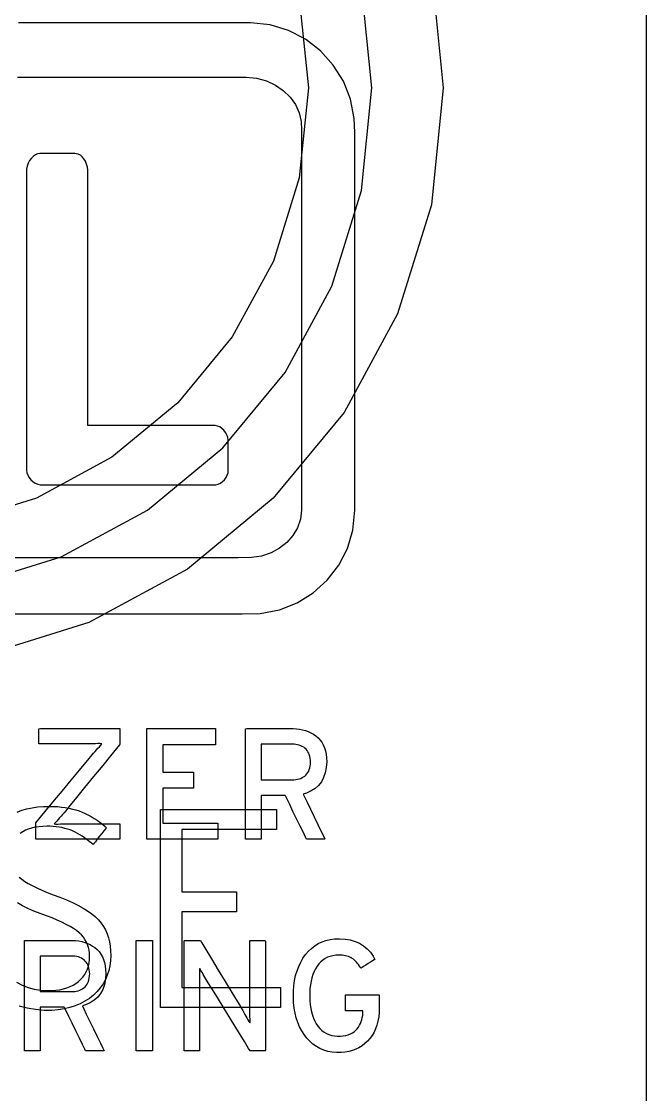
# Model space of a CAD drawing. Extents: x 1 to 47.7, y 0.2 to 35.
# Drawn here: x 19.253 to 19.867, y 11.136 to 12.19 of the extents above; entities that cross this region are included whole.
import ezdxf

# ---------------------------------------------------------------- set-up
doc = ezdxf.new("R2010")
doc.units = 0
doc.header["$MEASUREMENT"] = 0
doc.layers.add('4_1__5U__UP_TO_TWO_IO_BOAR', color=7, linetype='CONTINUOUS')
doc.layers.add('5_1___24__TARGET_LEDS___12', color=7, linetype='CONTINUOUS')

msp = doc.modelspace()

# ---------------------------------------------------------------- linework, layer by layer
at = {"layer": '4_1__5U__UP_TO_TWO_IO_BOAR'}
for points in [[(19.1836, 11.6079), (19.3115, 11.6079), (19.4121, 11.6079), (19.4699, 11.6079), (19.4876, 11.6083), (19.5064, 11.6119), (19.5239, 11.6188), (19.5396, 11.6286), (19.5533, 11.641), (19.5646, 11.6556), (19.5731, 11.6721), (19.5784, 11.6902), (19.5803, 11.7096), (19.5803, 11.7239), (19.5803, 11.7621), (19.5803, 11.8168), (19.5803, 11.8806), (19.5803, 11.9463), (19.5803, 12.0064), (19.5803, 12.0538), (19.5803, 12.0809), (19.5798, 12.0945), (19.5762, 12.1134), (19.5692, 12.1311), (19.5593, 12.147), (19.5467, 12.1609), (19.532, 12.1724), (19.5153, 12.181), (19.4972, 12.1865), (19.4779, 12.1884), (19.4474, 12.1884), (19.3662, 12.1884), (19.25, 12.1884)], [(19.2492, 12.135), (19.3636, 12.135), (19.4435, 12.135), (19.4736, 12.135), (19.4839, 12.1341), (19.4936, 12.1315), (19.5024, 12.1274), (19.5102, 12.122), (19.5169, 12.1155), (19.5221, 12.1081), (19.5258, 12.1), (19.5277, 12.0914), (19.5279, 12.0832), (19.5279, 12.0559), (19.5279, 12.0082), (19.5279, 11.9477), (19.5279, 11.8817), (19.5279, 11.8174), (19.5279, 11.7624), (19.5279, 11.724), (19.5279, 11.7096), (19.527, 11.7008), (19.5241, 11.6925), (19.5197, 11.6849), (19.5137, 11.6781), (19.5065, 11.6724), (19.4981, 11.6679), (19.4888, 11.6647), (19.4788, 11.6631), (19.4658, 11.6629), (19.4088, 11.6629), (19.3097, 11.6629), (19.1838, 11.6629)], [(19.376, 11.3866), (19.376, 11.4952), (19.4437, 11.4952), (19.4437, 11.4794), (19.3917, 11.4794), (19.3917, 11.4524), (19.4219, 11.4524), (19.4219, 11.4367), (19.3917, 11.4367), (19.3917, 11.4024), (19.446, 11.4024), (19.446, 11.3866), (19.376, 11.3866)], [(19.3658, 11.1786), (19.3658, 11.2871), (19.3816, 11.2871), (19.3816, 11.1786), (19.3658, 11.1786)]]:
    msp.add_lwpolyline(points, dxfattribs=at)
for points in [[(19.2579, 11.7491), (19.2582, 11.7465), (19.2591, 11.7441), (19.2605, 11.7418), (19.2622, 11.7397), (19.2643, 11.7379), (19.2666, 11.7364), (19.269, 11.7354), (19.2715, 11.7348), (19.2738, 11.7347), (19.2839, 11.7347), (19.3033, 11.7347), (19.3289, 11.7347), (19.3577, 11.7347), (19.3865, 11.7347), (19.4121, 11.7347), (19.4315, 11.7347), (19.4416, 11.7347), (19.4439, 11.7348), (19.4463, 11.7354), (19.4485, 11.7364), (19.4506, 11.7379), (19.4524, 11.7397), (19.4539, 11.7418), (19.4551, 11.7441), (19.4559, 11.7465), (19.4561, 11.7491), (19.4561, 11.7502), (19.4561, 11.7529), (19.4561, 11.7569), (19.4561, 11.7616), (19.4561, 11.7665), (19.4561, 11.771), (19.4561, 11.7747), (19.4561, 11.777), (19.4561, 11.7784), (19.4557, 11.7812), (19.4548, 11.7838), (19.4535, 11.7862), (19.4518, 11.7883), (19.4499, 11.7901), (19.4478, 11.7915), (19.4455, 11.7924), (19.4431, 11.7929), (19.4402, 11.7929), (19.4303, 11.7929), (19.4143, 11.7929), (19.3945, 11.7929), (19.3731, 11.7929), (19.3525, 11.7929), (19.335, 11.7929), (19.3228, 11.7929), (19.3182, 11.7929), (19.3182, 11.8021), (19.3182, 11.8267), (19.3182, 11.8619), (19.3182, 11.9034), (19.3182, 11.9463), (19.3182, 11.9862), (19.3182, 12.0184), (19.3182, 12.0383), (19.3182, 12.0436), (19.3178, 12.0468), (19.317, 12.0498), (19.3159, 12.0525), (19.3144, 12.0548), (19.3127, 12.0568), (19.3109, 12.0584), (19.3088, 12.0594), (19.3067, 12.0599), (19.3054, 12.06), (19.3026, 12.06), (19.2981, 12.06), (19.2925, 12.06), (19.2865, 12.06), (19.2807, 12.06), (19.2758, 12.06), (19.2724, 12.06), (19.2711, 12.06), (19.2689, 12.0597), (19.2667, 12.0588), (19.2647, 12.0574), (19.2627, 12.0555), (19.261, 12.0533), (19.2596, 12.0507), (19.2586, 12.0478), (19.258, 12.0447), (19.2579, 12.0414), (19.2579, 12.0256), (19.2579, 11.9952), (19.2579, 11.955), (19.2579, 11.91), (19.2579, 11.8649), (19.2579, 11.8247), (19.2579, 11.7943), (19.2579, 11.7786), (19.2579, 11.777), (19.2579, 11.7747), (19.2579, 11.771), (19.2579, 11.7665), (19.2579, 11.7616), (19.2579, 11.7569), (19.2579, 11.7529), (19.2579, 11.7502)], [(19.267, 11.3866), (19.267, 11.3872), (19.267, 11.3887), (19.267, 11.391), (19.267, 11.3936), (19.267, 11.3963), (19.267, 11.3988), (19.267, 11.4009), (19.267, 11.4021), (19.2672, 11.4027), (19.2701, 11.4062), (19.276, 11.4134), (19.2839, 11.4229), (19.2929, 11.4337), (19.3019, 11.4446), (19.31, 11.4544), (19.3162, 11.4619), (19.3197, 11.4661), (19.3209, 11.4676), (19.3224, 11.4694), (19.3239, 11.4711), (19.3253, 11.4728), (19.3267, 11.4744), (19.3281, 11.4759), (19.3295, 11.4774), (19.3308, 11.4789), (19.3321, 11.4803), (19.3304, 11.4804), (19.3281, 11.4804), (19.3258, 11.4803), (19.3233, 11.4803), (19.3208, 11.4802), (19.3182, 11.4802), (19.3156, 11.4802), (19.3128, 11.4802), (19.3104, 11.4802), (19.3085, 11.4802), (19.3043, 11.4802), (19.2985, 11.4802), (19.2917, 11.4802), (19.2849, 11.4802), (19.2786, 11.4802), (19.2736, 11.4802), (19.2706, 11.4802), (19.2701, 11.4803), (19.2701, 11.4813), (19.2701, 11.483), (19.2701, 11.4853), (19.2701, 11.4879), (19.2701, 11.4904), (19.2701, 11.4926), (19.2701, 11.4943), (19.2701, 11.4951), (19.2716, 11.4952), (19.2781, 11.4952), (19.2884, 11.4952), (19.3011, 11.4952), (19.3147, 11.4952), (19.3277, 11.4952), (19.3389, 11.4952), (19.3466, 11.4952), (19.3495, 11.4952), (19.3495, 11.4946), (19.3495, 11.4931), (19.3495, 11.4908), (19.3495, 11.4883), (19.3495, 11.4856), (19.3495, 11.483), (19.3495, 11.481), (19.3495, 11.4797), (19.3493, 11.4792), (19.3464, 11.4756), (19.3406, 11.4685), (19.3328, 11.4589), (19.3239, 11.4481), (19.315, 11.4372), (19.307, 11.4274), (19.3008, 11.4199), (19.2974, 11.4157), (19.2962, 11.4142), (19.2948, 11.4124), (19.2933, 11.4107), (19.2919, 11.409), (19.2905, 11.4074), (19.2891, 11.4058), (19.2877, 11.4043), (19.2863, 11.4029), (19.285, 11.4015), (19.2867, 11.4014), (19.289, 11.4014), (19.2913, 11.4015), (19.2938, 11.4015), (19.2963, 11.4016), (19.2989, 11.4016), (19.3015, 11.4016), (19.3043, 11.4016), (19.3067, 11.4016), (19.3087, 11.4016), (19.3132, 11.4016), (19.3194, 11.4016), (19.3265, 11.4016), (19.3338, 11.4016), (19.3405, 11.4016), (19.3458, 11.4016), (19.349, 11.4016), (19.3495, 11.4015), (19.3495, 11.4005), (19.3495, 11.3988), (19.3495, 11.3965), (19.3495, 11.3939), (19.3495, 11.3914), (19.3495, 11.3892), (19.3495, 11.3875), (19.3495, 11.3867), (19.3479, 11.3866), (19.3412, 11.3866), (19.3305, 11.3866), (19.3173, 11.3866), (19.3032, 11.3866), (19.2896, 11.3866), (19.278, 11.3866), (19.27, 11.3866)], [(19.5528, 11.4627), (19.5524, 11.457), (19.5514, 11.4517), (19.5498, 11.4471), (19.5476, 11.443), (19.5448, 11.4394), (19.5414, 11.4364), (19.5375, 11.4339), (19.5329, 11.4319), (19.5298, 11.4308), (19.5311, 11.428), (19.5336, 11.4228), (19.5369, 11.416), (19.5406, 11.4085), (19.5442, 11.4009), (19.5474, 11.3942), (19.5499, 11.3892), (19.5511, 11.3868), (19.5508, 11.3866), (19.5492, 11.3866), (19.5468, 11.3866), (19.5439, 11.3866), (19.5407, 11.3866), (19.5377, 11.3866), (19.5352, 11.3866), (19.5335, 11.3866), (19.5329, 11.3866), (19.532, 11.3885), (19.5299, 11.393), (19.5268, 11.3992), (19.5233, 11.4064), (19.5197, 11.4138), (19.5165, 11.4206), (19.5139, 11.4259), (19.5123, 11.4291), (19.5119, 11.4296), (19.5103, 11.4296), (19.5074, 11.4296), (19.5037, 11.4296), (19.4997, 11.4296), (19.4956, 11.4296), (19.4921, 11.4296), (19.4895, 11.4296), (19.4884, 11.4296), (19.4883, 11.4285), (19.4883, 11.4247), (19.4883, 11.4188), (19.4883, 11.4118), (19.4883, 11.4044), (19.4883, 11.3974), (19.4883, 11.3915), (19.4883, 11.3877), (19.4883, 11.3866), (19.4875, 11.3866), (19.4859, 11.3866), (19.4836, 11.3866), (19.481, 11.3866), (19.4783, 11.3866), (19.4759, 11.3866), (19.4741, 11.3866), (19.473, 11.3866), (19.4729, 11.3879), (19.4729, 11.3958), (19.4729, 11.4094), (19.4729, 11.4265), (19.4729, 11.4452), (19.4729, 11.4634), (19.4729, 11.4792), (19.4729, 11.4904), (19.4729, 11.4951), (19.4743, 11.4952), (19.4787, 11.4952), (19.4851, 11.4952), (19.4927, 11.4952), (19.5006, 11.4952), (19.5081, 11.4952), (19.5142, 11.4952), (19.5181, 11.4952), (19.5199, 11.4952), (19.5231, 11.495), (19.5262, 11.4946), (19.5292, 11.4941), (19.532, 11.4933), (19.5347, 11.4923), (19.5373, 11.4911), (19.5397, 11.4897), (19.5421, 11.4881), (19.5443, 11.4862), (19.5462, 11.4841), (19.548, 11.4818), (19.5494, 11.4792), (19.5506, 11.4764), (19.5515, 11.4733), (19.5522, 11.47), (19.5526, 11.4665)], [(19.5369, 11.4623), (19.5368, 11.4643), (19.5366, 11.4662), (19.5362, 11.4679), (19.5357, 11.4696), (19.5351, 11.4711), (19.5344, 11.4725), (19.5335, 11.4737), (19.5325, 11.4749), (19.5314, 11.4759), (19.5302, 11.4769), (19.5288, 11.4777), (19.5274, 11.4784), (19.5259, 11.4789), (19.5242, 11.4793), (19.5225, 11.4797), (19.5207, 11.4798), (19.519, 11.4799), (19.5175, 11.4799), (19.5141, 11.4799), (19.5094, 11.4799), (19.5041, 11.4799), (19.4987, 11.4799), (19.4939, 11.4799), (19.4903, 11.4799), (19.4884, 11.4799), (19.4883, 11.4792), (19.4883, 11.4761), (19.4883, 11.4713), (19.4883, 11.4655), (19.4883, 11.4593), (19.4883, 11.4534), (19.4883, 11.4486), (19.4883, 11.4456), (19.4884, 11.4449), (19.4903, 11.4449), (19.4939, 11.4449), (19.4987, 11.4449), (19.5041, 11.4449), (19.5094, 11.4449), (19.5141, 11.4449), (19.5175, 11.4449), (19.519, 11.4449), (19.5206, 11.4449), (19.5224, 11.4451), (19.5241, 11.4454), (19.5257, 11.4458), (19.5273, 11.4463), (19.5287, 11.447), (19.53, 11.4477), (19.5312, 11.4486), (19.5324, 11.4496), (19.5334, 11.4508), (19.5343, 11.452), (19.5351, 11.4534), (19.5357, 11.4549), (19.5362, 11.4566), (19.5366, 11.4583), (19.5368, 11.4602)], [(19.3359, 11.2547), (19.3355, 11.2489), (19.3345, 11.2437), (19.3329, 11.239), (19.3307, 11.2349), (19.3279, 11.2313), (19.3245, 11.2283), (19.3205, 11.2258), (19.3159, 11.2239), (19.3128, 11.2227), (19.3141, 11.22), (19.3166, 11.2148), (19.3199, 11.208), (19.3236, 11.2004), (19.3273, 11.1928), (19.3305, 11.1862), (19.3329, 11.1812), (19.3341, 11.1787), (19.3338, 11.1786), (19.3323, 11.1786), (19.3299, 11.1786), (19.3269, 11.1786), (19.3238, 11.1786), (19.3208, 11.1786), (19.3183, 11.1786), (19.3165, 11.1786), (19.316, 11.1786), (19.3151, 11.1804), (19.3129, 11.1849), (19.3099, 11.1911), (19.3064, 11.1983), (19.3028, 11.2057), (19.2995, 11.2125), (19.2969, 11.2179), (19.2954, 11.221), (19.295, 11.2215), (19.2934, 11.2215), (19.2905, 11.2215), (19.2868, 11.2215), (19.2827, 11.2215), (19.2787, 11.2215), (19.2752, 11.2215), (19.2726, 11.2215), (19.2714, 11.2215), (19.2714, 11.2204), (19.2714, 11.2166), (19.2714, 11.2108), (19.2714, 11.2038), (19.2714, 11.1963), (19.2714, 11.1893), (19.2714, 11.1835), (19.2714, 11.1796), (19.2714, 11.1786), (19.2706, 11.1786), (19.2689, 11.1786), (19.2667, 11.1786), (19.264, 11.1786), (19.2614, 11.1786), (19.259, 11.1786), (19.2571, 11.1786), (19.2561, 11.1786), (19.2559, 11.1798), (19.2559, 11.1877), (19.2559, 11.2013), (19.2559, 11.2184), (19.2559, 11.2371), (19.2559, 11.2553), (19.2559, 11.2711), (19.2559, 11.2823), (19.2559, 11.2871), (19.2574, 11.2871), (19.2617, 11.2871), (19.2681, 11.2871), (19.2757, 11.2871), (19.2837, 11.2871), (19.2912, 11.2871), (19.2973, 11.2871), (19.3011, 11.2871), (19.303, 11.2871), (19.3062, 11.2869), (19.3093, 11.2866), (19.3122, 11.286), (19.3151, 11.2852), (19.3178, 11.2842), (19.3204, 11.283), (19.3228, 11.2816), (19.3251, 11.28), (19.3273, 11.2782), (19.3293, 11.2761), (19.331, 11.2737), (19.3325, 11.2711), (19.3337, 11.2683), (19.3346, 11.2653), (19.3353, 11.262), (19.3357, 11.2584)], [(19.4777, 11.1786), (19.4761, 11.181), (19.472, 11.1877), (19.4662, 11.1972), (19.4593, 11.2084), (19.4521, 11.2201), (19.4454, 11.2309), (19.44, 11.2398), (19.4365, 11.2454), (19.4354, 11.2471), (19.4344, 11.2488), (19.4334, 11.2505), (19.4325, 11.2521), (19.4316, 11.2537), (19.4307, 11.2552), (19.4298, 11.2566), (19.429, 11.258), (19.4282, 11.2594), (19.4279, 11.2585), (19.4279, 11.2559), (19.4279, 11.2532), (19.4279, 11.2504), (19.4279, 11.2476), (19.428, 11.2446), (19.428, 11.2416), (19.428, 11.2385), (19.428, 11.2353), (19.428, 11.2333), (19.428, 11.2283), (19.428, 11.2207), (19.428, 11.2115), (19.428, 11.2019), (19.428, 11.1927), (19.428, 11.1851), (19.428, 11.1801), (19.428, 11.1786), (19.4273, 11.1786), (19.4257, 11.1786), (19.4235, 11.1786), (19.421, 11.1786), (19.4184, 11.1786), (19.416, 11.1786), (19.4141, 11.1786), (19.4129, 11.1786), (19.4128, 11.1793), (19.4128, 11.1864), (19.4128, 11.1992), (19.4128, 11.2157), (19.4128, 11.2342), (19.4128, 11.2524), (19.4128, 11.2686), (19.4128, 11.2807), (19.4128, 11.2868), (19.4131, 11.2871), (19.4144, 11.2871), (19.4165, 11.2871), (19.419, 11.2871), (19.4218, 11.2871), (19.4244, 11.2871), (19.4267, 11.2871), (19.4282, 11.2871), (19.4288, 11.2871), (19.4303, 11.2847), (19.4342, 11.2782), (19.4398, 11.269), (19.4463, 11.258), (19.4532, 11.2467), (19.4596, 11.2361), (19.4648, 11.2275), (19.468, 11.2221), (19.4691, 11.2203), (19.4703, 11.2182), (19.4714, 11.2163), (19.4725, 11.2144), (19.4735, 11.2126), (19.4745, 11.2109), (19.4755, 11.2092), (19.4763, 11.2076), (19.4772, 11.2061), (19.4775, 11.207), (19.4775, 11.2097), (19.4774, 11.2124), (19.4774, 11.2153), (19.4774, 11.2182), (19.4774, 11.2212), (19.4774, 11.2243), (19.4774, 11.2274), (19.4774, 11.2306), (19.4774, 11.2326), (19.4774, 11.2376), (19.4774, 11.2452), (19.4774, 11.2543), (19.4774, 11.2639), (19.4774, 11.273), (19.4774, 11.2806), (19.4774, 11.2856), (19.4774, 11.2871), (19.4781, 11.2871), (19.4797, 11.2871), (19.4819, 11.2871), (19.4844, 11.2871), (19.4871, 11.2871), (19.4894, 11.2871), (19.4913, 11.2871), (19.4925, 11.2871), (19.4927, 11.2863), (19.4927, 11.2793), (19.4927, 11.2665), (19.4927, 11.2499), (19.4927, 11.2315), (19.4927, 11.2132), (19.4927, 11.197), (19.4927, 11.185), (19.4927, 11.1789), (19.4924, 11.1786), (19.4911, 11.1786), (19.4892, 11.1786), (19.4868, 11.1786), (19.4842, 11.1786), (19.4818, 11.1786), (19.4797, 11.1786), (19.4782, 11.1786)], [(19.6045, 11.221), (19.6043, 11.2164), (19.6039, 11.212), (19.6031, 11.2078), (19.6021, 11.2039), (19.6008, 11.2003), (19.5993, 11.1969), (19.5974, 11.1937), (19.5953, 11.1908), (19.5929, 11.1881), (19.5903, 11.1857), (19.5875, 11.1836), (19.5845, 11.1817), (19.5814, 11.1802), (19.578, 11.1789), (19.5745, 11.178), (19.5708, 11.1773), (19.567, 11.1769), (19.5627, 11.1769), (19.5583, 11.1773), (19.554, 11.1781), (19.55, 11.1793), (19.5462, 11.1809), (19.5427, 11.1829), (19.5393, 11.1853), (19.5362, 11.188), (19.5334, 11.1912), (19.5307, 11.1947), (19.5283, 11.1984), (19.5262, 11.2023), (19.5244, 11.2065), (19.5229, 11.211), (19.5218, 11.2157), (19.5209, 11.2207), (19.5203, 11.226), (19.5201, 11.2315), (19.5202, 11.2371), (19.5206, 11.2425), (19.5213, 11.2477), (19.5223, 11.2526), (19.5237, 11.2572), (19.5253, 11.2616), (19.5273, 11.2657), (19.5295, 11.2696), (19.5321, 11.2732), (19.5349, 11.2764), (19.5378, 11.2793), (19.5411, 11.2819), (19.5445, 11.284), (19.5482, 11.2857), (19.5521, 11.2871), (19.5562, 11.2881), (19.5606, 11.2887), (19.5653, 11.2888), (19.5708, 11.2885), (19.576, 11.2876), (19.5807, 11.2862), (19.5851, 11.2843), (19.589, 11.2819), (19.5926, 11.2789), (19.5958, 11.2755), (19.5986, 11.2715), (19.6002, 11.2685), (19.5994, 11.268), (19.5979, 11.267), (19.5958, 11.2657), (19.5935, 11.2643), (19.5912, 11.2628), (19.5891, 11.2614), (19.5875, 11.2604), (19.5866, 11.2598), (19.586, 11.2605), (19.5851, 11.2619), (19.5841, 11.2633), (19.5832, 11.2645), (19.5822, 11.2657), (19.5811, 11.2668), (19.5801, 11.2678), (19.579, 11.2687), (19.5779, 11.2695), (19.5767, 11.2701), (19.5755, 11.2707), (19.5741, 11.2712), (19.5727, 11.2717), (19.5713, 11.272), (19.5697, 11.2723), (19.5681, 11.2725), (19.5664, 11.2726), (19.5647, 11.2726), (19.5617, 11.2725), (19.5588, 11.2721), (19.5561, 11.2714), (19.5535, 11.2705), (19.5512, 11.2693), (19.5489, 11.2678), (19.5469, 11.2661), (19.545, 11.2641), (19.5433, 11.2619), (19.5417, 11.2593), (19.5404, 11.2566), (19.5392, 11.2536), (19.5382, 11.2505), (19.5374, 11.2471), (19.5368, 11.2436), (19.5364, 11.2398), (19.5361, 11.2358), (19.5361, 11.2317), (19.5362, 11.2277), (19.5366, 11.2239), (19.5371, 11.2203), (19.5378, 11.2169), (19.5387, 11.2136), (19.5398, 11.2106), (19.5411, 11.2078), (19.5426, 11.2052), (19.5442, 11.2028), (19.5461, 11.2006), (19.548, 11.1987), (19.5502, 11.197), (19.5525, 11.1957), (19.555, 11.1946), (19.5577, 11.1938), (19.5605, 11.1933), (19.5635, 11.193), (19.5664, 11.1931), (19.5691, 11.1934), (19.5716, 11.1938), (19.5739, 11.1944), (19.5761, 11.1952), (19.578, 11.1962), (19.5798, 11.1974), (19.5814, 11.1988), (19.5828, 11.2003), (19.584, 11.202), (19.5851, 11.2037), (19.586, 11.2055), (19.5867, 11.2073), (19.5874, 11.2092), (19.5878, 11.2112), (19.5882, 11.2133), (19.5884, 11.2154), (19.5884, 11.2175), (19.5884, 11.2175), (19.5884, 11.2176), (19.5884, 11.2176), (19.5884, 11.2177), (19.5884, 11.2178), (19.5884, 11.2179), (19.5884, 11.2179), (19.5884, 11.218), (19.5884, 11.218), (19.5875, 11.218), (19.5857, 11.218), (19.5832, 11.218), (19.5803, 11.218), (19.5775, 11.218), (19.5748, 11.218), (19.5727, 11.218), (19.5715, 11.218), (19.5713, 11.2181), (19.5713, 11.2191), (19.5713, 11.2209), (19.5713, 11.2232), (19.5713, 11.2258), (19.5713, 11.2284), (19.5713, 11.2307), (19.5713, 11.2325), (19.5713, 11.2335), (19.5717, 11.2335), (19.5742, 11.2335), (19.5783, 11.2335), (19.5835, 11.2335), (19.5891, 11.2335), (19.5946, 11.2335), (19.5993, 11.2335), (19.6028, 11.2335), (19.6044, 11.2335), (19.6045, 11.2332), (19.6045, 11.2322), (19.6045, 11.2305), (19.6045, 11.2286), (19.6045, 11.2264), (19.6045, 11.2244), (19.6045, 11.2227), (19.6045, 11.2215)], [(19.32, 11.2542), (19.3199, 11.2562), (19.3196, 11.2581), (19.3193, 11.2599), (19.3188, 11.2615), (19.3182, 11.263), (19.3174, 11.2644), (19.3166, 11.2657), (19.3156, 11.2668), (19.3145, 11.2679), (19.3132, 11.2688), (19.3119, 11.2696), (19.3104, 11.2703), (19.3089, 11.2709), (19.3073, 11.2713), (19.3055, 11.2716), (19.3037, 11.2718), (19.302, 11.2718), (19.3005, 11.2718), (19.2971, 11.2718), (19.2925, 11.2718), (19.2871, 11.2718), (19.2817, 11.2718), (19.2769, 11.2718), (19.2733, 11.2718), (19.2715, 11.2718), (19.2714, 11.2711), (19.2714, 11.2681), (19.2714, 11.2633), (19.2714, 11.2574), (19.2714, 11.2512), (19.2714, 11.2454), (19.2714, 11.2406), (19.2714, 11.2375), (19.2715, 11.2368), (19.2733, 11.2368), (19.2769, 11.2368), (19.2817, 11.2368), (19.2871, 11.2368), (19.2925, 11.2368), (19.2971, 11.2368), (19.3005, 11.2368), (19.302, 11.2368), (19.3037, 11.2368), (19.3055, 11.237), (19.3072, 11.2373), (19.3088, 11.2377), (19.3103, 11.2382), (19.3117, 11.2389), (19.3131, 11.2397), (19.3143, 11.2406), (19.3155, 11.2416), (19.3165, 11.2427), (19.3174, 11.244), (19.3181, 11.2454), (19.3188, 11.2469), (19.3193, 11.2485), (19.3196, 11.2503), (19.3199, 11.2522)]]:
    msp.add_lwpolyline(points, close=True, dxfattribs=at)
at = {"layer": '5_1___24__TARGET_LEDS___12'}
for points in [[(19.867, 11.1238), (19.867, 11.245), (19.867, 11.3671), (19.867, 11.49), (19.867, 11.7369), (19.867, 11.9839), (19.867, 12.1068), (19.867, 12.2289), (19.867, 12.3501), (19.867, 12.4701), (19.867, 12.5886), (19.867, 12.7054), (19.867, 12.8203)], [(19.6557, 12.2394), (19.6673, 12.1245), (19.6557, 12.0096), (19.6225, 11.9026), (19.5699, 11.8058), (19.5003, 11.7215), (19.416, 11.6519), (19.3191, 11.5993), (19.2121, 11.5661), (19.0973, 11.5545), (18.9824, 11.5661), (18.8754, 11.5993), (18.7786, 11.6519), (18.6942, 11.7215), (18.6246, 11.8058), (18.572, 11.9026), (18.5388, 12.0096), (18.5273, 12.1245), (18.5388, 12.2394)], [(18.6074, 12.2253), (18.5973, 12.1245), (18.6074, 12.0237), (18.6366, 11.9299), (18.6827, 11.845), (18.7437, 11.771), (18.8177, 11.7099), (18.9026, 11.6638), (18.9965, 11.6347), (19.0973, 11.6245), (19.198, 11.6347), (19.2919, 11.6638), (19.3768, 11.7099), (19.4508, 11.771), (19.5119, 11.845), (19.558, 11.9299), (19.5871, 12.0237), (19.5973, 12.1245), (19.5871, 12.2253)], [(19.5259, 12.2127), (19.5348, 12.1245), (19.5259, 12.0363), (19.5004, 11.9542), (19.4601, 11.8799), (19.4066, 11.8151), (19.3419, 11.7617), (19.2676, 11.7214), (19.1854, 11.6959), (19.0973, 11.687), (19.0091, 11.6959), (18.927, 11.7214), (18.8526, 11.7617), (18.7879, 11.8151), (18.7345, 11.8799), (18.6941, 11.9542), (18.6687, 12.0363), (18.6598, 12.1245), (18.6687, 12.2127)], [(19.2489, 11.4131), (19.2535, 11.4149), (19.2583, 11.4164), (19.2634, 11.4175), (19.2688, 11.4182), (19.2745, 11.4187), (19.2801, 11.4188), (19.2843, 11.4187), (19.2883, 11.4185), (19.2922, 11.4181), (19.2959, 11.4176), (19.2996, 11.417), (19.3031, 11.4162), (19.3064, 11.4153), (19.3096, 11.4143), (19.3127, 11.4131), (19.3157, 11.4118), (19.3187, 11.4103), (19.3216, 11.4087), (19.3244, 11.407), (19.3272, 11.4052), (19.33, 11.4033), (19.3327, 11.4012), (19.3353, 11.3991), (19.3365, 11.3978), (19.3356, 11.3967), (19.334, 11.3947), (19.332, 11.3922), (19.3298, 11.3894), (19.3275, 11.3866), (19.3256, 11.3841), (19.3241, 11.3822), (19.3233, 11.3813), (19.3218, 11.3825), (19.3195, 11.3844), (19.3173, 11.3862), (19.315, 11.3878), (19.3127, 11.3894), (19.3104, 11.3909), (19.308, 11.3922), (19.3056, 11.3935), (19.3032, 11.3946), (19.3007, 11.3956), (19.2982, 11.3965), (19.2955, 11.3972), (19.2928, 11.3979), (19.29, 11.3984), (19.2872, 11.3988), (19.2842, 11.3991), (19.2812, 11.3992), (19.2781, 11.3993), (19.2739, 11.3991), (19.2699, 11.3988), (19.2662, 11.3982), (19.2628, 11.3974), (19.2597, 11.3965), (19.2568, 11.3953), (19.2542, 11.3939), (19.2518, 11.3923)], [(19.3896, 11.2213), (19.3896, 11.4157), (19.5034, 11.4157), (19.5034, 11.3962), (19.4104, 11.3962), (19.4104, 11.3348), (19.4643, 11.3348), (19.4643, 11.3153), (19.4104, 11.3153), (19.4104, 11.2408), (19.5073, 11.2408), (19.5073, 11.2213), (19.3896, 11.2213)], [(19.2509, 11.3492), (19.2533, 11.3472), (19.2563, 11.3451), (19.2597, 11.343), (19.2636, 11.3409), (19.268, 11.3387), (19.2729, 11.3365), (19.2782, 11.3343), (19.284, 11.332), (19.2906, 11.3296), (19.2971, 11.327), (19.3031, 11.3244), (19.3085, 11.3217), (19.3135, 11.3189), (19.318, 11.3161), (19.3221, 11.3132), (19.3256, 11.3103), (19.3287, 11.3073), (19.3313, 11.3042), (19.3335, 11.3009), (19.3355, 11.2974), (19.3371, 11.2937), (19.3385, 11.2898), (19.3395, 11.2857), (19.3402, 11.2814), (19.3406, 11.2769), (19.3407, 11.2723), (19.3405, 11.2671), (19.3399, 11.2622), (19.3388, 11.2574), (19.3373, 11.2529), (19.3354, 11.2486), (19.3331, 11.2445), (19.3304, 11.2406), (19.3272, 11.2369), (19.3237, 11.2334), (19.3197, 11.2302), (19.3154, 11.2274), (19.3108, 11.2249), (19.3059, 11.2228), (19.3006, 11.2211), (19.295, 11.2198), (19.289, 11.2189), (19.2827, 11.2184), (19.2754, 11.2183), (19.2668, 11.2191), (19.2586, 11.2206), (19.2508, 11.2226)], [(19.2481, 11.246), (19.2537, 11.2432), (19.2595, 11.241), (19.2655, 11.2393), (19.2717, 11.2383), (19.2781, 11.2378), (19.2827, 11.2378), (19.2868, 11.2381), (19.2906, 11.2387), (19.2942, 11.2394), (19.2976, 11.2404), (19.3008, 11.2417), (19.3037, 11.2432), (19.3065, 11.2449), (19.3091, 11.2468), (19.3114, 11.2489), (19.3134, 11.2511), (19.3151, 11.2535), (19.3166, 11.2561), (19.3178, 11.2589), (19.3187, 11.2618), (19.3194, 11.265), (19.3197, 11.2683), (19.3198, 11.2717), (19.3197, 11.2747), (19.3194, 11.2775), (19.3188, 11.2803), (19.3179, 11.283), (19.3168, 11.2855), (19.3154, 11.288), (19.3138, 11.2903), (19.3119, 11.2925), (19.3097, 11.2947), (19.3071, 11.2967), (19.3041, 11.2988), (19.3007, 11.3009), (19.2969, 11.3029), (19.2927, 11.305), (19.2881, 11.3071), (19.2831, 11.3092), (19.2777, 11.3113), (19.2715, 11.3135), (19.2652, 11.316), (19.2594, 11.3186), (19.254, 11.3212), (19.249, 11.3239)]]:
    msp.add_lwpolyline(points, dxfattribs=at)

doc.saveas('drawing.dxf')
